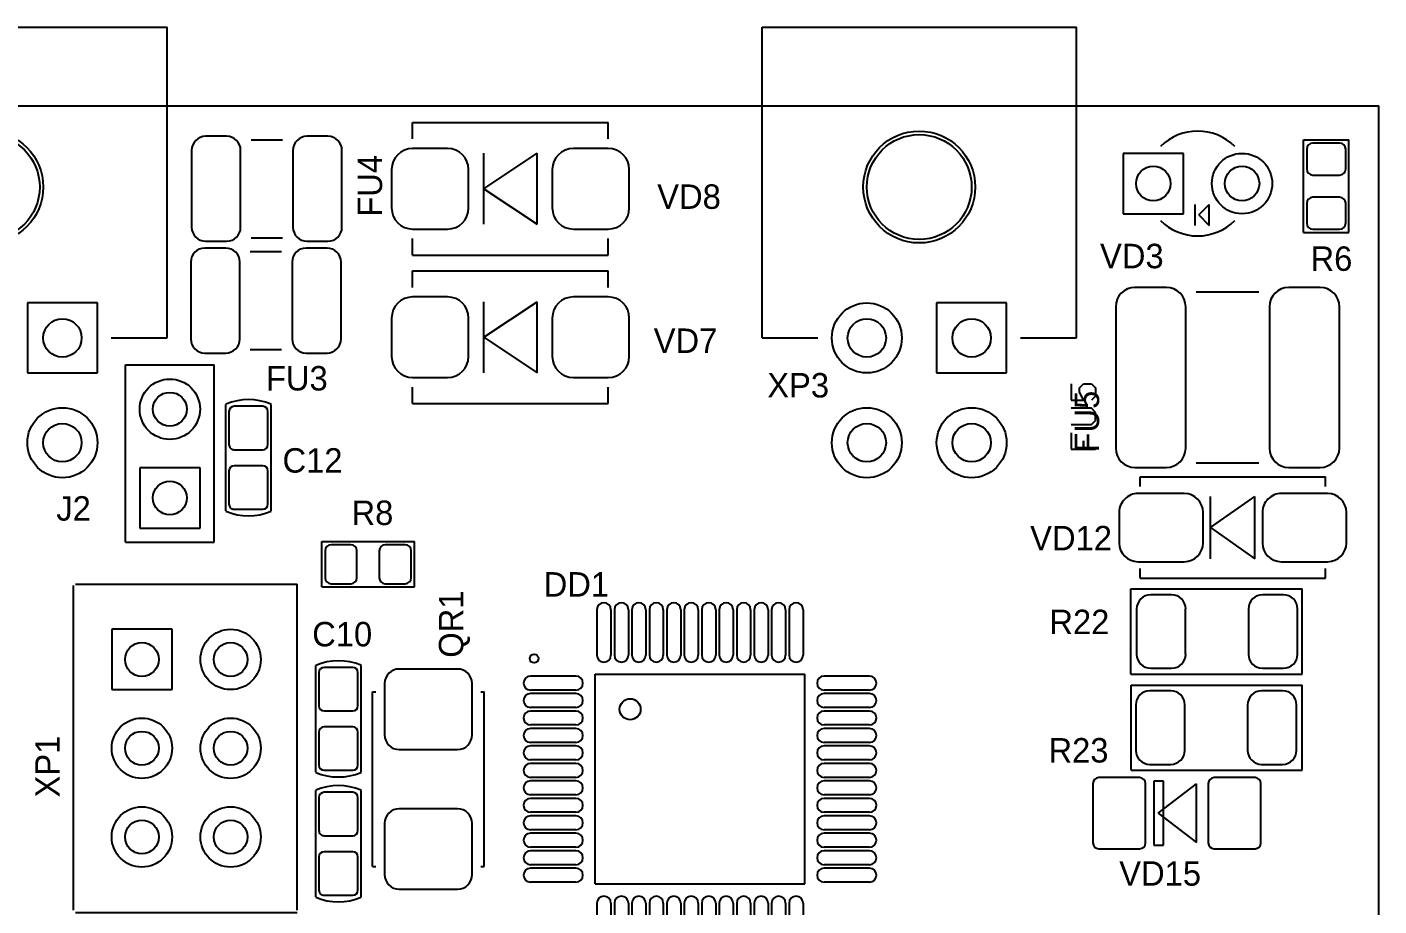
# Model space of a CAD drawing. Header units: millimetres. Extents: x 59.7 to 120.6, y 63.5 to 108.4.
# Drawn here: x 81.94 to 120.63, y 83.19 to 108.36 of the extents above; entities that cross this region are included whole.
import ezdxf

# ---------------------------------------------------------------- set-up
doc = ezdxf.new("R2010")
doc.units = ezdxf.units.MM
for name, color, linetype in [('KeepOutLayer', 6, 'Continuous'), ('TopOverlay', 2, 'Continuous'), ('TopSolder', 216, 'Continuous')]:
    doc.layers.add(name, color=color, linetype=linetype)

# ---------------------------------------------------------------- blocks, each defined once
blk = doc.blocks.new('CC0603_3M_1')
at = {"layer": 'TopOverlay'}
for p, q in [((1.524, 0.65), (-1.526, 0.65)), ((1.524, -0.648), (-1.524, -0.648))]:
    blk.add_line(p, q, dxfattribs=at)
for centre, start, end in [((0.013, 0), 157.2, 202.7), ((-0.013, 0), 337.3, 22.8)]:
    blk.add_arc(centre, 1.676, start, end, dxfattribs=at)
at = {"layer": 'TopSolder'}
for p, q in [((-1.473, 0.411), (-1.473, -0.411)), ((-0.376, 0.559), (-1.326, 0.559)), ((-0.229, -0.411), (-0.229, 0.411)), ((0.229, 0.411), (0.229, -0.411)), ((1.326, 0.559), (0.376, 0.559)), ((1.473, -0.411), (1.473, 0.411)), ((-1.326, -0.559), (-0.376, -0.559)), ((0.376, -0.559), (1.326, -0.559))]:
    blk.add_line(p, q, dxfattribs=at)
for centre in [(-0.851, 0), (0.851, 0)]:
    blk.add_circle(centre, 0, dxfattribs=at)
for centre, start, end in [((-1.326, 0.411), 90, 180), ((-0.376, 0.411), 0, 90), ((0.376, 0.411), 90, 180), ((1.326, 0.411), 0, 90), ((-1.326, -0.411), 180, 270), ((-0.376, -0.411), 270, 0), ((0.376, -0.411), 180, 270), ((1.326, -0.411), 270, 0)]:
    blk.add_arc(centre, 0.147, start, end, dxfattribs=at)
blk = doc.blocks.new('PLS_02_4')
at = {"layer": 'TopOverlay'}
for p, q in [((-1.27, 1.27), (3.81, 1.27)), ((-1.27, 1.27), (-1.27, -1.27)), ((3.81, 1.27), (3.81, -1.27)), ((-1.27, -1.27), (3.81, -1.27))]:
    blk.add_line(p, q, dxfattribs=at)
at = {"layer": 'TopSolder'}
for p, q in [((-0.8636, 0.8636), (-0.8636, -0.8636)), ((0.8636, 0.8636), (-0.8636, 0.8636)), ((0.8636, -0.8636), (0.8636, 0.8636)), ((-0.8636, -0.8636), (0.8636, -0.8636))]:
    blk.add_line(p, q, dxfattribs=at)
for centre, radius in [((2.54, 0), 0.8636), ((0, 0), 0.4825), ((2.54, 0), 0.4825)]:
    blk.add_circle(centre, radius, dxfattribs=at)
blk = doc.blocks.new('MIF2X05PRP_6')
at = {"layer": 'TopOverlay'}
for p, q in [((0, 15), (8.9, 15)), ((0, 14.975), (0, 13.375)), ((8.9, 15), (8.9, -3)), ((0, -1.4), (0, -3)), ((0, -3), (8.9, -3))]:
    blk.add_line(p, q, dxfattribs=at)
at = {"layer": 'TopSolder'}
for p, q in [((1.002, 1.002), (-1.002, 1.002)), ((-1.002, 1.002), (-1.002, -1.002)), ((1.002, -1.002), (1.002, 1.002)), ((-1.002, -1.002), (1.002, -1.002))]:
    blk.add_line(p, q, dxfattribs=at)
for centre, radius in [((-3, 12), 1.002), ((0, 12), 1.002), ((-3, 12), 0.55), ((0, 12), 0.55), ((4.32, 9.85), 1.602), ((4.32, 9.85), 1.5), ((-3, 9), 1.002), ((0, 9), 1.002), ((-3, 9), 0.55), ((0, 9), 0.55), ((-3, 6), 1.002), ((0, 6), 1.002), ((-3, 6), 0.55), ((0, 6), 0.55), ((-3, 3), 1.002), ((0, 3), 1.002), ((-3, 3), 0.55), ((0, 3), 0.55), ((4.32, 2.15), 1.602), ((4.32, 2.15), 1.5), ((-3, 0), 1.002), ((-3, 0), 0.55), ((0, 0), 0.55)]:
    blk.add_circle(centre, radius, dxfattribs=at)
blk = doc.blocks.new('SMB_7')
at = {"layer": 'TopOverlay'}
for p, q in [((-2.8, 1.9), (2.8, 1.9)), ((-2.8, 1.425), (-2.8, 1.9)), ((2.8, 1.425), (2.8, 1.9)), ((-0.762, 0), (0.762, 1.016)), ((-0.762, -1.016), (-0.762, 1.016)), ((0.762, -1.016), (0.762, 1.016)), ((-0.762, 0), (0.762, -1.016)), ((-2.8, -1.9), (-2.8, -1.425)), ((2.8, -1.9), (2.8, -1.425)), ((-2.8, -1.9), (2.8, -1.9))]:
    blk.add_line(p, q, dxfattribs=at)
at = {"layer": 'TopSolder'}
for p, q in [((-1.8, 1.152), (-2.8, 1.152)), ((2.8, 1.152), (1.8, 1.152)), ((-3.402, 0.55), (-3.402, -0.55)), ((-1.198, -0.55), (-1.198, 0.55)), ((1.198, 0.55), (1.198, -0.55)), ((3.402, -0.55), (3.402, 0.55)), ((-2.8, -1.152), (-1.8, -1.152)), ((1.8, -1.152), (2.8, -1.152))]:
    blk.add_line(p, q, dxfattribs=at)
for centre in [(-2.3, 0), (2.3, 0)]:
    blk.add_circle(centre, 0, dxfattribs=at)
for centre, start, end in [((-2.8, 0.55), 90, 180), ((-1.8, 0.55), 0, 90), ((1.8, 0.55), 90, 180), ((2.8, 0.55), 0, 90), ((-2.8, -0.55), 180, 270), ((-1.8, -0.55), 270, 0), ((1.8, -0.55), 180, 270), ((2.8, -0.55), 270, 0)]:
    blk.add_arc(centre, 0.602, start, end, dxfattribs=at)
blk = doc.blocks.new('SMB_8')
at = {"layer": 'TopOverlay'}
for p, q in [((-2.8, 1.9), (2.8, 1.9)), ((-2.8, 1.425), (-2.8, 1.9)), ((2.8, 1.425), (2.8, 1.9)), ((-0.762, 0), (0.762, 1.016)), ((-0.762, -1.016), (-0.762, 1.016)), ((0.762, -1.016), (0.762, 1.016)), ((-0.762, 0), (0.762, -1.016)), ((-2.8, -1.9), (-2.8, -1.425)), ((2.8, -1.9), (2.8, -1.425)), ((-2.8, -1.9), (2.8, -1.9))]:
    blk.add_line(p, q, dxfattribs=at)
at = {"layer": 'TopSolder'}
for p, q in [((-1.8, 1.152), (-2.8, 1.152)), ((2.8, 1.152), (1.8, 1.152)), ((-3.402, 0.55), (-3.402, -0.55)), ((-1.198, -0.55), (-1.198, 0.55)), ((1.198, 0.55), (1.198, -0.55)), ((3.402, -0.55), (3.402, 0.55)), ((-2.8, -1.152), (-1.8, -1.152)), ((1.8, -1.152), (2.8, -1.152))]:
    blk.add_line(p, q, dxfattribs=at)
for centre in [(-2.3, 0), (2.3, 0)]:
    blk.add_circle(centre, 0, dxfattribs=at)
for centre, start, end in [((-2.8, 0.55), 90, 180), ((-1.8, 0.55), 0, 90), ((1.8, 0.55), 90, 180), ((2.8, 0.55), 0, 90), ((-2.8, -0.55), 180, 270), ((-1.8, -0.55), 270, 0), ((1.8, -0.55), 180, 270), ((2.8, -0.55), 270, 0)]:
    blk.add_arc(centre, 0.602, start, end, dxfattribs=at)
blk = doc.blocks.new('CC0603_3M_15')
at = {"layer": 'TopOverlay'}
for p, q in [((1.524, 0.65), (-1.526, 0.65)), ((1.524, -0.648), (-1.524, -0.648))]:
    blk.add_line(p, q, dxfattribs=at)
for centre, start, end in [((0.013, 0), 157.2, 202.7), ((-0.013, 0), 337.3, 22.8)]:
    blk.add_arc(centre, 1.676, start, end, dxfattribs=at)
at = {"layer": 'TopSolder'}
for p, q in [((-1.473, 0.411), (-1.473, -0.411)), ((-0.376, 0.559), (-1.326, 0.559)), ((-0.229, -0.411), (-0.229, 0.411)), ((0.229, 0.411), (0.229, -0.411)), ((1.326, 0.559), (0.376, 0.559)), ((1.473, -0.411), (1.473, 0.411)), ((-1.326, -0.559), (-0.376, -0.559)), ((0.376, -0.559), (1.326, -0.559))]:
    blk.add_line(p, q, dxfattribs=at)
for centre in [(-0.851, 0), (0.851, 0)]:
    blk.add_circle(centre, 0, dxfattribs=at)
for centre, start, end in [((-1.326, 0.411), 90, 180), ((-0.376, 0.411), 0, 90), ((0.376, 0.411), 90, 180), ((1.326, 0.411), 0, 90), ((-1.326, -0.411), 180, 270), ((-0.376, -0.411), 270, 0), ((0.376, -0.411), 180, 270), ((1.326, -0.411), 270, 0)]:
    blk.add_arc(centre, 0.147, start, end, dxfattribs=at)
blk = doc.blocks.new('CC0603_3M_16')
at = {"layer": 'TopOverlay'}
for p, q in [((-1.526, 0.65), (1.524, 0.65)), ((-1.524, -0.648), (1.524, -0.648))]:
    blk.add_line(p, q, dxfattribs=at)
for centre, start, end in [((0.013, 0), 157.2, 202.7), ((-0.013, 0), 337.3, 22.8)]:
    blk.add_arc(centre, 1.676, start, end, dxfattribs=at)
at = {"layer": 'TopSolder'}
for p, q in [((-1.473, 0.411), (-1.473, -0.411)), ((-0.376, 0.559), (-1.326, 0.559)), ((-0.229, -0.411), (-0.229, 0.411)), ((0.229, 0.411), (0.229, -0.411)), ((1.326, 0.559), (0.376, 0.559)), ((1.473, -0.411), (1.473, 0.411)), ((-1.326, -0.559), (-0.376, -0.559)), ((0.376, -0.559), (1.326, -0.559))]:
    blk.add_line(p, q, dxfattribs=at)
for centre in [(-0.851, 0), (0.851, 0)]:
    blk.add_circle(centre, 0, dxfattribs=at)
for centre, start, end in [((-1.326, 0.411), 90, 180), ((-0.376, 0.411), 0, 90), ((0.376, 0.411), 90, 180), ((1.326, 0.411), 0, 90), ((-1.326, -0.411), 180, 270), ((-0.376, -0.411), 270, 0), ((0.376, -0.411), 180, 270), ((1.326, -0.411), 270, 0)]:
    blk.add_arc(centre, 0.147, start, end, dxfattribs=at)
blk = doc.blocks.new('LQFP_48_35')
at = {"layer": 'TopOverlay'}
for p, q in [((-3, -3), (-3, 3)), ((-3, 3), (3, 3)), ((3, -3), (3, 3)), ((-3, -3), (3, -3))]:
    blk.add_line(p, q, dxfattribs=at)
for centre, radius in [((-4.75, 3.45), 0.125), ((-2, 2), 0.3)]:
    blk.add_circle(centre, radius, dxfattribs=at)
at = {"layer": 'TopSolder'}
for p, q in [((-2.95, 4.85), (-2.95, 3.55)), ((-2.55, 4.85), (-2.55, 3.55)), ((-2.45, 4.85), (-2.45, 3.55)), ((-2.05, 4.85), (-2.05, 3.55)), ((-1.95, 4.85), (-1.95, 3.55)), ((-1.55, 4.85), (-1.55, 3.55)), ((-1.45, 4.85), (-1.45, 3.55)), ((-1.05, 4.85), (-1.05, 3.55)), ((-0.95, 4.85), (-0.95, 3.55)), ((-0.55, 4.85), (-0.55, 3.55)), ((-0.45, 4.85), (-0.45, 3.55)), ((-0.05, 4.85), (-0.05, 3.55)), ((0.05, 4.85), (0.05, 3.55)), ((0.45, 4.85), (0.45, 3.55)), ((0.55, 4.85), (0.55, 3.55)), ((0.95, 4.85), (0.95, 3.55)), ((1.05, 4.85), (1.05, 3.55)), ((1.45, 4.85), (1.45, 3.55)), ((1.55, 4.85), (1.55, 3.55)), ((1.95, 4.85), (1.95, 3.55)), ((2.05, 4.85), (2.05, 3.55)), ((2.45, 4.85), (2.45, 3.55)), ((2.55, 4.85), (2.55, 3.55)), ((2.95, 4.85), (2.95, 3.55)), ((-3.55, 2.95), (-4.85, 2.95)), ((4.85, 2.95), (3.55, 2.95)), ((-3.55, 2.55), (-4.85, 2.55)), ((-3.55, 2.45), (-4.85, 2.45)), ((4.85, 2.55), (3.55, 2.55)), ((4.85, 2.45), (3.55, 2.45)), ((-3.55, 2.05), (-4.85, 2.05)), ((-3.55, 1.95), (-4.85, 1.95)), ((4.85, 2.05), (3.55, 2.05)), ((4.85, 1.95), (3.55, 1.95)), ((-3.55, 1.55), (-4.85, 1.55)), ((4.85, 1.55), (3.55, 1.55)), ((-3.55, 1.45), (-4.85, 1.45)), ((4.85, 1.45), (3.55, 1.45)), ((-3.55, 1.05), (-4.85, 1.05)), ((-3.55, 0.95), (-4.85, 0.95)), ((4.85, 1.05), (3.55, 1.05)), ((4.85, 0.95), (3.55, 0.95)), ((-3.55, 0.55), (-4.85, 0.55)), ((-3.55, 0.45), (-4.85, 0.45)), ((4.85, 0.55), (3.55, 0.55)), ((4.85, 0.45), (3.55, 0.45)), ((-3.55, 0.05), (-4.85, 0.05)), ((4.85, 0.05), (3.55, 0.05)), ((-3.55, -0.05), (-4.85, -0.05)), ((4.85, -0.05), (3.55, -0.05)), ((-3.55, -0.45), (-4.85, -0.45)), ((-3.55, -0.55), (-4.85, -0.55)), ((4.85, -0.45), (3.55, -0.45)), ((4.85, -0.55), (3.55, -0.55)), ((-3.55, -0.95), (-4.85, -0.95)), ((-3.55, -1.05), (-4.85, -1.05)), ((4.85, -0.95), (3.55, -0.95)), ((4.85, -1.05), (3.55, -1.05)), ((-3.55, -1.45), (-4.85, -1.45)), ((4.85, -1.45), (3.55, -1.45)), ((-3.55, -1.55), (-4.85, -1.55)), ((4.85, -1.55), (3.55, -1.55)), ((-3.55, -1.95), (-4.85, -1.95)), ((-3.55, -2.05), (-4.85, -2.05)), ((4.85, -1.95), (3.55, -1.95)), ((4.85, -2.05), (3.55, -2.05)), ((-3.55, -2.45), (-4.85, -2.45)), ((-3.55, -2.55), (-4.85, -2.55)), ((4.85, -2.45), (3.55, -2.45)), ((4.85, -2.55), (3.55, -2.55)), ((-3.55, -2.95), (-4.85, -2.95)), ((4.85, -2.95), (3.55, -2.95)), ((-2.95, -3.55), (-2.95, -4.85)), ((-2.55, -3.55), (-2.55, -4.85)), ((-2.45, -3.55), (-2.45, -4.85)), ((-2.05, -3.55), (-2.05, -4.85)), ((-1.95, -3.55), (-1.95, -4.85)), ((-1.55, -3.55), (-1.55, -4.85)), ((-1.45, -3.55), (-1.45, -4.85)), ((-1.05, -3.55), (-1.05, -4.85)), ((-0.95, -3.55), (-0.95, -4.85)), ((-0.55, -3.55), (-0.55, -4.85)), ((-0.45, -3.55), (-0.45, -4.85)), ((-0.05, -3.55), (-0.05, -4.85)), ((0.05, -3.55), (0.05, -4.85)), ((0.45, -3.55), (0.45, -4.85)), ((0.55, -3.55), (0.55, -4.85)), ((0.95, -3.55), (0.95, -4.85)), ((1.05, -3.55), (1.05, -4.85)), ((1.45, -3.55), (1.45, -4.85)), ((1.55, -3.55), (1.55, -4.85)), ((1.95, -3.55), (1.95, -4.85)), ((2.05, -3.55), (2.05, -4.85)), ((2.45, -3.55), (2.45, -4.85)), ((2.55, -3.55), (2.55, -4.85)), ((2.95, -3.55), (2.95, -4.85))]:
    blk.add_line(p, q, dxfattribs=at)
for centre in [(-2.75, 4.2), (-2.25, 4.2), (-1.75, 4.2), (-1.25, 4.2), (-0.75, 4.2), (-0.25, 4.2), (0.25, 4.2), (0.75, 4.2), (1.25, 4.2), (1.75, 4.2), (2.25, 4.2), (2.75, 4.2), (-4.2, 2.75), (4.2, 2.75), (-4.2, 2.25), (4.2, 2.25), (-4.2, 1.75), (4.2, 1.75), (-4.2, 1.25), (4.2, 1.25), (-4.2, 0.75), (4.2, 0.75), (-4.2, 0.25), (4.2, 0.25), (-4.2, -0.25), (4.2, -0.25), (-4.2, -0.75), (4.2, -0.75), (-4.2, -1.25), (4.2, -1.25), (-4.2, -1.75), (4.2, -1.75), (-4.2, -2.25), (4.2, -2.25), (-4.2, -2.75), (4.2, -2.75), (-2.75, -4.2), (-2.25, -4.2), (-1.75, -4.2), (-1.25, -4.2), (-0.75, -4.2), (-0.25, -4.2), (0.25, -4.2), (0.75, -4.2), (1.25, -4.2), (1.75, -4.2), (2.25, -4.2), (2.75, -4.2)]:
    blk.add_circle(centre, 0, dxfattribs=at)
for centre, start, end in [((-2.75, 4.85), 0, 180), ((-2.25, 4.85), 0, 180), ((-1.75, 4.85), 0, 180), ((-1.25, 4.85), 0, 180), ((-0.75, 4.85), 0, 180), ((-0.25, 4.85), 0, 180), ((0.25, 4.85), 0, 180), ((0.75, 4.85), 0, 180), ((1.25, 4.85), 0, 180), ((1.75, 4.85), 0, 180), ((2.25, 4.85), 0, 180), ((2.75, 4.85), 0, 180), ((-2.75, 3.55), 180, 0), ((-2.25, 3.55), 180, 0), ((-1.75, 3.55), 180, 0), ((-1.25, 3.55), 180, 0), ((-0.75, 3.55), 180, 0), ((-0.25, 3.55), 180, 0), ((0.25, 3.55), 180, 0), ((0.75, 3.55), 180, 0), ((1.25, 3.55), 180, 0), ((1.75, 3.55), 180, 0), ((2.25, 3.55), 180, 0), ((2.75, 3.55), 180, 0), ((-4.85, 2.75), 90, 270), ((-3.55, 2.75), 270, 90), ((3.55, 2.75), 90, 270), ((4.85, 2.75), 270, 90), ((-4.85, 2.25), 90, 270), ((-3.55, 2.25), 270, 90), ((3.55, 2.25), 90, 270), ((4.85, 2.25), 270, 90), ((-4.85, 1.75), 90, 270), ((-3.55, 1.75), 270, 90), ((3.55, 1.75), 90, 270), ((4.85, 1.75), 270, 90), ((-4.85, 1.25), 90, 270), ((-3.55, 1.25), 270, 90), ((3.55, 1.25), 90, 270), ((4.85, 1.25), 270, 90), ((-4.85, 0.75), 90, 270), ((-3.55, 0.75), 270, 90), ((3.55, 0.75), 90, 270), ((4.85, 0.75), 270, 90), ((-4.85, 0.25), 90, 270), ((-3.55, 0.25), 270, 90), ((3.55, 0.25), 90, 270), ((4.85, 0.25), 270, 90), ((-4.85, -0.25), 90, 270), ((-3.55, -0.25), 270, 90), ((3.55, -0.25), 90, 270), ((4.85, -0.25), 270, 90), ((-4.85, -0.75), 90, 270), ((-3.55, -0.75), 270, 90), ((3.55, -0.75), 90, 270), ((4.85, -0.75), 270, 90), ((-4.85, -1.25), 90, 270), ((-3.55, -1.25), 270, 90), ((3.55, -1.25), 90, 270), ((4.85, -1.25), 270, 90), ((-4.85, -1.75), 90, 270), ((-3.55, -1.75), 270, 90), ((3.55, -1.75), 90, 270), ((4.85, -1.75), 270, 90), ((-4.85, -2.25), 90, 270), ((-3.55, -2.25), 270, 90), ((3.55, -2.25), 90, 270), ((4.85, -2.25), 270, 90), ((-4.85, -2.75), 90, 270), ((-3.55, -2.75), 270, 90), ((3.55, -2.75), 90, 270), ((4.85, -2.75), 270, 90), ((-2.75, -3.55), 0, 180), ((-2.25, -3.55), 0, 180), ((-1.75, -3.55), 0, 180), ((-1.25, -3.55), 0, 180), ((-0.75, -3.55), 0, 180), ((-0.25, -3.55), 0, 180), ((0.25, -3.55), 0, 180), ((0.75, -3.55), 0, 180), ((1.25, -3.55), 0, 180), ((1.75, -3.55), 0, 180), ((2.25, -3.55), 0, 180), ((2.75, -3.55), 0, 180), ((-2.75, -4.85), 180, 0), ((-2.25, -4.85), 180, 0), ((-1.75, -4.85), 180, 0), ((-1.25, -4.85), 180, 0), ((-0.75, -4.85), 180, 0), ((-0.25, -4.85), 180, 0), ((0.25, -4.85), 180, 0), ((0.75, -4.85), 180, 0), ((1.25, -4.85), 180, 0), ((1.75, -4.85), 180, 0), ((2.25, -4.85), 180, 0), ((2.75, -4.85), 180, 0)]:
    blk.add_arc(centre, 0.2, start, end, dxfattribs=at)
blk = doc.blocks.new('RC1210_39')
at = {"layer": 'TopOverlay'}
for p, q in [((-0.45, 1.4), (0.45, 1.4)), ((-0.45, -1.4), (0.45, -1.4))]:
    blk.add_line(p, q, dxfattribs=at)
at = {"layer": 'TopSolder'}
for p, q in [((-1.15, 1.502), (-1.75, 1.502)), ((1.75, 1.502), (1.15, 1.502)), ((-2.152, 1.1), (-2.152, -1.1)), ((-0.748, -1.1), (-0.748, 1.1)), ((0.748, 1.1), (0.748, -1.1)), ((2.152, -1.1), (2.152, 1.1)), ((-1.75, -1.502), (-1.15, -1.502)), ((1.15, -1.502), (1.75, -1.502))]:
    blk.add_line(p, q, dxfattribs=at)
for centre in [(-1.45, 0), (1.45, 0)]:
    blk.add_circle(centre, 0, dxfattribs=at)
for centre, start, end in [((-1.75, 1.1), 90, 180), ((-1.15, 1.1), 0, 90), ((1.15, 1.1), 90, 180), ((1.75, 1.1), 0, 90), ((-1.75, -1.1), 180, 270), ((-1.15, -1.1), 270, 0), ((1.15, -1.1), 180, 270), ((1.75, -1.1), 270, 0)]:
    blk.add_arc(centre, 0.402, start, end, dxfattribs=at)
blk = doc.blocks.new('RC1210_40')
at = {"layer": 'TopOverlay'}
for p, q in [((-0.45, 1.4), (0.45, 1.4)), ((-0.45, -1.4), (0.45, -1.4))]:
    blk.add_line(p, q, dxfattribs=at)
at = {"layer": 'TopSolder'}
for p, q in [((-1.15, 1.502), (-1.75, 1.502)), ((1.75, 1.502), (1.15, 1.502)), ((-2.152, 1.1), (-2.152, -1.1)), ((-0.748, -1.1), (-0.748, 1.1)), ((0.748, 1.1), (0.748, -1.1)), ((2.152, -1.1), (2.152, 1.1)), ((-1.75, -1.502), (-1.15, -1.502)), ((1.15, -1.502), (1.75, -1.502))]:
    blk.add_line(p, q, dxfattribs=at)
for centre in [(-1.45, 0), (1.45, 0)]:
    blk.add_circle(centre, 0, dxfattribs=at)
for centre, start, end in [((-1.75, 1.1), 90, 180), ((-1.15, 1.1), 0, 90), ((1.15, 1.1), 90, 180), ((1.75, 1.1), 0, 90), ((-1.75, -1.1), 180, 270), ((-1.15, -1.1), 270, 0), ((1.15, -1.1), 180, 270), ((1.75, -1.1), 270, 0)]:
    blk.add_arc(centre, 0.402, start, end, dxfattribs=at)
blk = doc.blocks.new('MF_SMDF_41')
at = {"layer": 'TopOverlay'}
for p, q in [((-0.9, 2.45), (0.9, 2.45)), ((-4.475, -0.184), (-4.475, -0.65)), ((-4.242, -0.301), (-4.125, -0.184)), ((-4.242, -0.417), (-4.242, -0.301)), ((-4.125, -0.184), (-3.892, -0.184)), ((-3.892, -0.184), (-3.775, -0.301)), ((-3.775, -0.301), (-3.775, -0.534)), ((-4.475, -0.65), (-4.125, -0.65)), ((-4.125, -0.65), (-4.242, -0.417)), ((-3.775, -0.534), (-3.892, -0.65)), ((-3.892, -0.884), (-4.475, -0.884)), ((-3.775, -1), (-3.892, -0.884)), ((-3.775, -1.234), (-3.775, -1)), ((-4.475, -1.35), (-3.892, -1.35)), ((-3.892, -1.35), (-3.775, -1.234)), ((-4.475, -1.583), (-4.475, -2.05)), ((-4.125, -2.05), (-4.125, -1.817)), ((-4.125, -1.817), (-4.125, -2.05)), ((-4.475, -2.05), (-4.125, -2.05)), ((-4.125, -2.05), (-3.775, -2.05)), ((-0.9, -2.45), (0.9, -2.45))]:
    blk.add_line(p, q, dxfattribs=at)
at = {"layer": 'TopSolder'}
for p, q in [((-1.75, 2.577), (-2.65, 2.577)), ((2.65, 2.577), (1.75, 2.577)), ((-3.202, 2.025), (-3.202, -2.025)), ((-1.198, -2.025), (-1.198, 2.025)), ((1.198, 2.025), (1.198, -2.025)), ((3.202, -2.025), (3.202, 2.025)), ((-2.65, -2.577), (-1.75, -2.577)), ((1.75, -2.577), (2.65, -2.577))]:
    blk.add_line(p, q, dxfattribs=at)
for centre in [(-2.2, 0), (2.2, 0)]:
    blk.add_circle(centre, 0, dxfattribs=at)
for centre, start, end in [((-2.65, 2.025), 90, 180), ((-1.75, 2.025), 0, 90), ((1.75, 2.025), 90, 180), ((2.65, 2.025), 0, 90), ((-2.65, -2.025), 180, 270), ((-1.75, -2.025), 270, 0), ((1.75, -2.025), 180, 270), ((2.65, -2.025), 270, 0)]:
    blk.add_arc(centre, 0.552, start, end, dxfattribs=at)
blk = doc.blocks.new('AC5032_2_45')
at = {"layer": 'TopOverlay'}
for p, q in [((-2.5, 1.5), (-2.5, 1.6)), ((2.5, 1.6), (-2.5, 1.6)), ((2.5, 1.5), (2.5, 1.6)), ((-2.5, -1.6), (-2.5, -1.5)), ((2.5, -1.6), (2.5, -1.5)), ((2.5, -1.6), (-2.5, -1.6))]:
    blk.add_line(p, q, dxfattribs=at)
at = {"layer": 'TopSolder'}
for p, q in [((-1.265, 1.252), (-2.735, 1.252)), ((2.735, 1.252), (1.265, 1.252)), ((-3.152, 0.835), (-3.152, -0.835)), ((-0.848, -0.835), (-0.848, 0.835)), ((0.848, 0.835), (0.848, -0.835)), ((3.152, -0.835), (3.152, 0.835)), ((-2.735, -1.252), (-1.265, -1.252)), ((1.265, -1.252), (2.735, -1.252))]:
    blk.add_line(p, q, dxfattribs=at)
for centre in [(-2, 0), (2, 0)]:
    blk.add_circle(centre, 0, dxfattribs=at)
for centre, start, end in [((-2.735, 0.835), 90, 180), ((-1.265, 0.835), 0, 90), ((1.265, 0.835), 90, 180), ((2.735, 0.835), 0, 90), ((-2.735, -0.835), 180, 270), ((-1.265, -0.835), 270, 0), ((1.265, -0.835), 180, 270), ((2.735, -0.835), 270, 0)]:
    blk.add_arc(centre, 0.417, start, end, dxfattribs=at)
blk = doc.blocks.new('RC0603_3M_46')
at = {"layer": 'TopOverlay'}
for p, q in [((-1.325, 0.65), (-1.325, -0.65)), ((-1.325, 0.65), (1.325, 0.65)), ((1.325, 0.65), (1.325, -0.65)), ((-1.325, -0.65), (1.325, -0.65))]:
    blk.add_line(p, q, dxfattribs=at)
at = {"layer": 'TopSolder'}
for p, q in [((-0.491, 0.557), (-1.059, 0.557)), ((1.059, 0.557), (0.491, 0.557)), ((-1.231, 0.384), (-1.231, -0.384)), ((-0.318, -0.384), (-0.318, 0.384)), ((0.318, 0.384), (0.318, -0.384)), ((1.231, -0.384), (1.231, 0.384)), ((-1.059, -0.557), (-0.491, -0.557)), ((0.491, -0.557), (1.059, -0.557))]:
    blk.add_line(p, q, dxfattribs=at)
for centre in [(-0.775, 0), (0.775, 0)]:
    blk.add_circle(centre, 0, dxfattribs=at)
for centre, start, end in [((-1.059, 0.384), 90, 180), ((-0.491, 0.384), 0, 90), ((0.491, 0.384), 90, 180), ((1.059, 0.384), 0, 90), ((-1.059, -0.384), 180, 270), ((-0.491, -0.384), 270, 0), ((0.491, -0.384), 180, 270), ((1.059, -0.384), 270, 0)]:
    blk.add_arc(centre, 0.173, start, end, dxfattribs=at)
blk = doc.blocks.new('RC0603_3M_49')
at = {"layer": 'TopOverlay'}
for p, q in [((-1.325, -0.65), (-1.325, 0.65)), ((-1.325, 0.65), (1.325, 0.65)), ((1.325, -0.65), (1.325, 0.65)), ((-1.325, -0.65), (1.325, -0.65))]:
    blk.add_line(p, q, dxfattribs=at)
at = {"layer": 'TopSolder'}
for p, q in [((-0.491, 0.557), (-1.059, 0.557)), ((1.059, 0.557), (0.491, 0.557)), ((-1.231, 0.384), (-1.231, -0.384)), ((-0.318, -0.384), (-0.318, 0.384)), ((0.318, 0.384), (0.318, -0.384)), ((1.231, -0.384), (1.231, 0.384)), ((-1.059, -0.557), (-0.491, -0.557)), ((0.491, -0.557), (1.059, -0.557))]:
    blk.add_line(p, q, dxfattribs=at)
for centre in [(-0.775, 0), (0.775, 0)]:
    blk.add_circle(centre, 0, dxfattribs=at)
for centre, start, end in [((-1.059, 0.384), 90, 180), ((-0.491, 0.384), 0, 90), ((0.491, 0.384), 90, 180), ((1.059, 0.384), 0, 90), ((-1.059, -0.384), 180, 270), ((-0.491, -0.384), 270, 0), ((0.491, -0.384), 180, 270), ((1.059, -0.384), 270, 0)]:
    blk.add_arc(centre, 0.173, start, end, dxfattribs=at)
blk = doc.blocks.new('RC1206_2M_61')
at = {"layer": 'TopOverlay'}
for p, q in [((4.064, 1.219), (-0.838, 1.219)), ((-0.838, 1.219), (-0.838, -1.219)), ((4.064, 1.219), (4.064, -1.219)), ((4.064, -1.219), (-0.838, -1.219))]:
    blk.add_line(p, q, dxfattribs=at)
at = {"layer": 'TopSolder'}
for p, q in [((0.3, 1.052), (-0.3, 1.052)), ((3.5, 1.052), (2.9, 1.052)), ((-0.702, 0.65), (-0.702, -0.65)), ((0.702, -0.65), (0.702, 0.65)), ((2.499, 0.65), (2.499, -0.65)), ((3.902, -0.65), (3.902, 0.65)), ((-0.3, -1.052), (0.3, -1.052)), ((2.9, -1.052), (3.5, -1.052))]:
    blk.add_line(p, q, dxfattribs=at)
for centre in [(0, 0), (3.2, 0)]:
    blk.add_circle(centre, 0, dxfattribs=at)
for centre, start, end in [((-0.3, 0.65), 90, 180), ((0.3, 0.65), 0, 90), ((2.9, 0.65), 90, 180), ((3.5, 0.65), 0, 90), ((-0.3, -0.65), 180, 270), ((0.3, -0.65), 270, 0), ((2.9, -0.65), 180, 270), ((3.5, -0.65), 270, 0)]:
    blk.add_arc(centre, 0.402, start, end, dxfattribs=at)
blk = doc.blocks.new('RC1206_2M_62')
at = {"layer": 'TopOverlay'}
for p, q in [((-0.838, 1.219), (4.064, 1.219)), ((-0.838, -1.219), (-0.838, 1.219)), ((4.064, -1.219), (4.064, 1.219)), ((-0.838, -1.219), (4.064, -1.219))]:
    blk.add_line(p, q, dxfattribs=at)
at = {"layer": 'TopSolder'}
for p, q in [((0.3, 1.052), (-0.3, 1.052)), ((3.5, 1.052), (2.9, 1.052)), ((-0.702, 0.65), (-0.702, -0.65)), ((0.702, -0.65), (0.702, 0.65)), ((2.499, 0.65), (2.499, -0.65)), ((3.902, -0.65), (3.902, 0.65)), ((-0.3, -1.052), (0.3, -1.052)), ((2.9, -1.052), (3.5, -1.052))]:
    blk.add_line(p, q, dxfattribs=at)
for centre in [(0, 0), (3.2, 0)]:
    blk.add_circle(centre, 0, dxfattribs=at)
for centre, start, end in [((-0.3, 0.65), 90, 180), ((0.3, 0.65), 0, 90), ((2.9, 0.65), 90, 180), ((3.5, 0.65), 0, 90), ((-0.3, -0.65), 180, 270), ((0.3, -0.65), 270, 0), ((2.9, -0.65), 180, 270), ((3.5, -0.65), 270, 0)]:
    blk.add_arc(centre, 0.402, start, end, dxfattribs=at)
blk = doc.blocks.new('LED3_71')
at = {"layer": 'TopOverlay'}
for p, q in [((1.2, -1.2), (1.2, -0.6)), ((1.3, -0.9), (1.6, -0.6)), ((1.6, -1.2), (1.6, -0.6)), ((1.3, -0.9), (1.6, -1.2))]:
    blk.add_line(p, q, dxfattribs=at)
for start, end in [(45, 135), (225, 315)]:
    blk.add_arc((1.27, 0), 1.5, start, end, dxfattribs=at)
at = {"layer": 'TopSolder'}
for p, q in [((-0.864, 0.864), (-0.864, -0.864)), ((0.864, 0.864), (-0.864, 0.864)), ((0.864, -0.864), (0.864, 0.864)), ((-0.864, -0.864), (0.864, -0.864))]:
    blk.add_line(p, q, dxfattribs=at)
for centre, radius in [((2.54, 0), 0.864), ((0, 0), 0.495), ((2.54, 0), 0.495)]:
    blk.add_circle(centre, radius, dxfattribs=at)
blk = doc.blocks.new('SMA_78')
at = {"layer": 'TopOverlay'}
for p, q in [((2.65, 1.45), (-2.65, 1.45)), ((-2.65, 1.45), (-2.65, 1.175)), ((2.65, 1.45), (2.65, 1.175)), ((0.635, 0), (-0.635, 0.889)), ((-0.635, 0.889), (-0.635, -0.889)), ((0.635, 0.889), (0.635, -0.889)), ((0.635, 0), (-0.635, -0.889)), ((-2.65, -1.175), (-2.65, -1.45)), ((2.65, -1.45), (-2.65, -1.45)), ((2.65, -1.175), (2.65, -1.45))]:
    blk.add_line(p, q, dxfattribs=at)
at = {"layer": 'TopSolder'}
for p, q in [((-1.388, 0.977), (-2.713, 0.977)), ((2.713, 0.977), (1.388, 0.977)), ((-3.252, 0.437), (-3.252, -0.437)), ((-0.848, -0.437), (-0.848, 0.437)), ((0.848, 0.437), (0.848, -0.437)), ((3.252, -0.437), (3.252, 0.437)), ((-2.713, -0.977), (-1.388, -0.977)), ((1.388, -0.977), (2.713, -0.977))]:
    blk.add_line(p, q, dxfattribs=at)
for centre in [(-2.05, 0), (2.05, 0)]:
    blk.add_circle(centre, 0, dxfattribs=at)
for centre, start, end in [((-2.713, 0.437), 90, 180), ((-1.388, 0.437), 0, 90), ((1.388, 0.437), 90, 180), ((2.713, 0.437), 0, 90), ((-2.713, -0.437), 180, 270), ((-1.388, -0.437), 270, 0), ((1.388, -0.437), 180, 270), ((2.713, -0.437), 270, 0)]:
    blk.add_arc(centre, 0.539, start, end, dxfattribs=at)
blk = doc.blocks.new('SOD_80_79')
at = {"layer": 'TopOverlay'}
for p, q in [((-0.381, 0.914), (-0.66, 0.914)), ((-0.66, 0.914), (-0.66, -0.914)), ((-0.533, 0), (0.559, 0.838)), ((-0.381, -0.914), (-0.381, 0.914)), ((0.559, -0.838), (0.559, 0.838)), ((-0.533, 0), (0.559, -0.838)), ((-0.66, -0.914), (-0.381, -0.914))]:
    blk.add_line(p, q, dxfattribs=at)
at = {"layer": 'TopSolder'}
for p, q in [((-2.403, 0.85), (-2.403, -0.85)), ((-1.066, 1.017), (-2.236, 1.017)), ((-0.899, -0.85), (-0.899, 0.85)), ((0.899, 0.85), (0.899, -0.85)), ((2.236, 1.017), (1.066, 1.017)), ((2.403, -0.85), (2.403, 0.85)), ((-2.236, -1.017), (-1.066, -1.017)), ((1.066, -1.017), (2.236, -1.017))]:
    blk.add_line(p, q, dxfattribs=at)
for centre in [(-1.651, 0), (1.651, 0)]:
    blk.add_circle(centre, 0, dxfattribs=at)
for centre, start, end in [((-2.236, 0.85), 90, 180), ((-1.066, 0.85), 0, 90), ((1.066, 0.85), 90, 180), ((2.236, 0.85), 0, 90), ((-2.236, -0.85), 180, 270), ((-1.066, -0.85), 270, 0), ((1.066, -0.85), 180, 270), ((2.236, -0.85), 270, 0)]:
    blk.add_arc(centre, 0.167, start, end, dxfattribs=at)
blk = doc.blocks.new('PIN6_86')
at = {"layer": 'TopOverlay'}
for p, q in [((-2.159, -1.905), (-2.159, 4.445)), ((3.28, 4.44), (-2.159, 4.445)), ((7.18, 4.44), (3.175, 4.445)), ((7.239, -1.905), (7.239, 4.445)), ((7.18, -1.96), (-2.12, -1.96))]:
    blk.add_line(p, q, dxfattribs=at)
at = {"layer": 'TopSolder'}
for p, q in [((-0.864, 0.864), (-0.864, -0.864)), ((0.864, 0.864), (-0.864, 0.864)), ((0.864, -0.864), (0.864, 0.864)), ((-0.864, -0.864), (0.864, -0.864))]:
    blk.add_line(p, q, dxfattribs=at)
for centre, radius in [((0, 2.54), 0.864), ((2.54, 2.54), 0.864), ((5.08, 2.54), 0.864), ((0, 2.54), 0.483), ((2.54, 2.54), 0.483), ((5.08, 2.54), 0.483), ((2.54, 0), 0.864), ((5.08, 0), 0.864), ((0, 0), 0.483), ((2.54, 0), 0.483), ((5.08, 0), 0.483)]:
    blk.add_circle(centre, radius, dxfattribs=at)
blk = doc.blocks.new('MIF2X02PRP_87')
at = {"layer": 'TopOverlay'}
for p, q in [((-4.32, 4.5), (-4.32, 2.9)), ((-4.32, 4.5), (4.58, 4.5)), ((4.58, 4.5), (4.58, -4.5)), ((-4.32, -2.9), (-4.32, -4.5)), ((-4.32, -4.5), (4.58, -4.5))]:
    blk.add_line(p, q, dxfattribs=at)
at = {"layer": 'TopSolder'}
for p, q in [((-3.318, -0.498), (-5.322, -0.498)), ((-5.322, -0.498), (-5.322, -2.502)), ((-3.318, -2.502), (-3.318, -0.498)), ((-5.322, -2.502), (-3.318, -2.502))]:
    blk.add_line(p, q, dxfattribs=at)
for centre, radius in [((-7.32, 1.5), 1.002), ((-4.32, 1.5), 1.002), ((-7.32, 1.5), 0.55), ((-4.32, 1.5), 0.55), ((0, 0), 1.602), ((0, 0), 1.5), ((-7.32, -1.5), 1.002), ((-7.32, -1.5), 0.55), ((-4.32, -1.5), 0.55)]:
    blk.add_circle(centre, radius, dxfattribs=at)

msp = doc.modelspace()

# ---------------------------------------------------------------- linework, layer by layer
at = {"layer": 'KeepOutLayer'}
for p, q in [((59.659, 106.102), (92.059, 106.102)), ((92.059, 106.102), (120.634, 106.102)), ((120.634, 63.527), (120.634, 106.102))]:
    msp.add_line(p, q, dxfattribs=at)

# ---------------------------------------------------------------- block references
for name, p, rotation in [('MIF2X05PRP_6', (82.95, 99.455), 90), ('MIF2X02PRP_87', (107.475, 103.775), 90), ('RC0603_3M_46', (119.125, 103.8), 90), ('PLS_02_4', (86.025, 94.875), 90), ('CC0603_3M_1', (88.275, 96.025), 270), ('SMA_78', (116.45, 94.025), 180), ('PIN6_86', (85.225, 90.25), 270), ('RC1206_2M_61', (117.6, 91.05), 180), ('CC0603_3M_16', (90.85, 88.55), 90), ('AC5032_2_45', (93.425, 86.825), 270), ('CC0603_3M_15', (90.85, 84.975), 270)]:
    msp.add_blockref(name, p, dxfattribs=dict(rotation=rotation))
for name, p in [('SMB_7', (95.775, 103.725)), ('LED3_71', (114.175, 103.875)), ('RC1210_40', (88.8, 103.725)), ('RC1210_39', (88.775, 100.525)), ('SMB_8', (95.775, 99.475)), ('MF_SMDF_41', (116.3, 98.325)), ('RC0603_3M_49', (91.7, 92.975)), ('LQFP_48_35', (101.2, 86.825)), ('RC1206_2M_62', (114.375, 88.3)), ('SOD_80_79', (114.85, 85.85))]:
    msp.add_blockref(name, p)

# ---------------------------------------------------------------- texts
at = {"layer": 'TopOverlay'}
for s, p in [('FU4', (92.1, 102.925)), ('FU5', (112.625, 96.175)), ('QR1', (94.425, 90.3)), ('XP1', (82.875, 86.3))]:
    msp.add_text(s, height=0.7, rotation=90, dxfattribs=at).set_placement(p)
for s, p in [('VD8', (99.975, 103.15)), ('VD3', (112.65, 101.45)), ('R6', (118.675, 101.375)), ('VD7', (99.875, 99.025)), ('FU3', (88.775, 97.95)), ('XP3', (103.125, 97.75)), ('C12', (89.25, 95.599)), ('J2', (82.775, 94.225)), ('R8', (91.225, 94.1)), ('VD12', (110.65, 93.375)), ('DD1', (96.725, 92.05)), ('C10', (90.1, 90.625)), ('R22', (111.2, 90.975)), ('R23', (111.175, 87.3)), ('VD15', (113.2, 83.775))]:
    msp.add_text(s, height=0.7, dxfattribs=at).set_placement(p)

doc.saveas('drawing.dxf')
